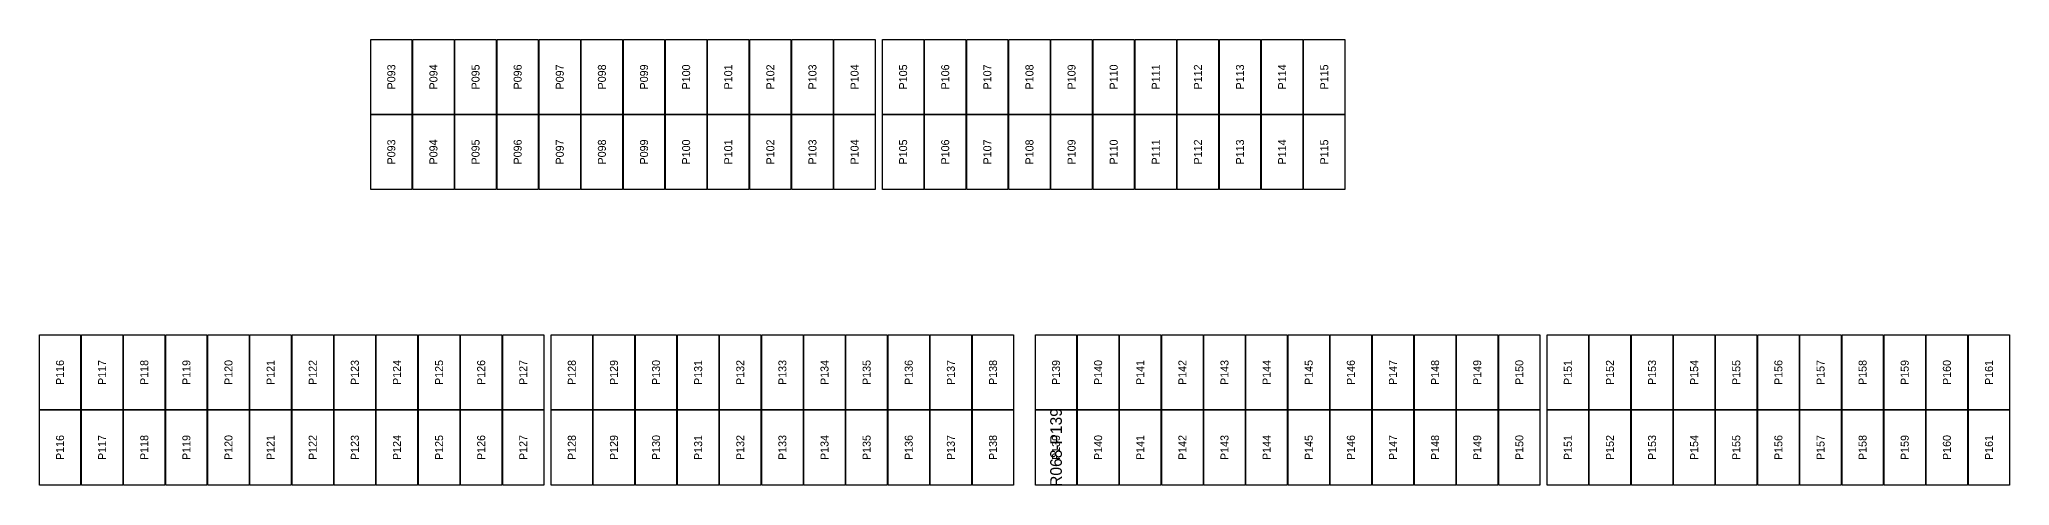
# Model space of a CAD drawing. Extents: x 296295 to 296770, y 651564 to 652121.
# Drawn here: x 296715.6 to 296769.8, y 651848.5 to 651860.8 of the extents above; entities that cross this region are included whole.
import ezdxf
from ezdxf.enums import TextEntityAlignment as Align

# ---------------------------------------------------------------- set-up
doc = ezdxf.new("R2010")
doc.units = 0

msp = doc.modelspace()

# ---------------------------------------------------------------- linework, layer by layer
at = {"layer": 'DEFECTIVE_PANELS'}
msp.add_lwpolyline([(296743.02, 651850.59), (296744.154, 651850.59), (296744.154, 651848.527), (296743.02, 651848.527)], close=True, dxfattribs=at)
at = {"layer": 'PANELS_MASTER'}
for points in [[(296724.743, 651860.779), (296725.877, 651860.779), (296725.877, 651858.716), (296724.743, 651858.716)], [(296725.901, 651860.779), (296727.035, 651860.779), (296727.035, 651858.716), (296725.901, 651858.716)], [(296727.059, 651860.779), (296728.193, 651860.779), (296728.193, 651858.716), (296727.059, 651858.716)], [(296728.217, 651860.779), (296729.351, 651860.779), (296729.351, 651858.716), (296728.217, 651858.716)], [(296729.375, 651860.779), (296730.509, 651860.779), (296730.509, 651858.716), (296729.375, 651858.716)], [(296730.533, 651860.779), (296731.667, 651860.779), (296731.667, 651858.716), (296730.533, 651858.716)], [(296731.691, 651860.779), (296732.825, 651860.779), (296732.825, 651858.716), (296731.691, 651858.716)], [(296732.849, 651860.779), (296733.983, 651860.779), (296733.983, 651858.716), (296732.849, 651858.716)], [(296734.007, 651860.779), (296735.141, 651860.779), (296735.141, 651858.716), (296734.007, 651858.716)], [(296735.165, 651860.779), (296736.299, 651860.779), (296736.299, 651858.716), (296735.165, 651858.716)], [(296736.323, 651860.779), (296737.457, 651860.779), (296737.457, 651858.716), (296736.323, 651858.716)], [(296737.481, 651860.779), (296738.615, 651860.779), (296738.615, 651858.716), (296737.481, 651858.716)], [(296738.815, 651860.779), (296739.949, 651860.779), (296739.949, 651858.716), (296738.815, 651858.716)], [(296739.973, 651860.779), (296741.107, 651860.779), (296741.107, 651858.716), (296739.973, 651858.716)], [(296741.131, 651860.779), (296742.265, 651860.779), (296742.265, 651858.716), (296741.131, 651858.716)], [(296742.289, 651860.779), (296743.423, 651860.779), (296743.423, 651858.716), (296742.289, 651858.716)], [(296743.447, 651860.779), (296744.581, 651860.779), (296744.581, 651858.716), (296743.447, 651858.716)], [(296744.605, 651860.779), (296745.739, 651860.779), (296745.739, 651858.716), (296744.605, 651858.716)], [(296745.763, 651860.779), (296746.897, 651860.779), (296746.897, 651858.716), (296745.763, 651858.716)], [(296746.921, 651860.779), (296748.055, 651860.779), (296748.055, 651858.716), (296746.921, 651858.716)], [(296748.079, 651860.779), (296749.213, 651860.779), (296749.213, 651858.716), (296748.079, 651858.716)], [(296749.237, 651860.779), (296750.371, 651860.779), (296750.371, 651858.716), (296749.237, 651858.716)], [(296750.395, 651860.779), (296751.529, 651860.779), (296751.529, 651858.716), (296750.395, 651858.716)], [(296724.743, 651858.716), (296725.877, 651858.716), (296725.877, 651856.653), (296724.743, 651856.653)], [(296725.901, 651858.716), (296727.035, 651858.716), (296727.035, 651856.653), (296725.901, 651856.653)], [(296727.059, 651858.716), (296728.193, 651858.716), (296728.193, 651856.653), (296727.059, 651856.653)], [(296728.217, 651858.716), (296729.351, 651858.716), (296729.351, 651856.653), (296728.217, 651856.653)], [(296729.375, 651858.716), (296730.509, 651858.716), (296730.509, 651856.653), (296729.375, 651856.653)], [(296730.533, 651858.716), (296731.667, 651858.716), (296731.667, 651856.653), (296730.533, 651856.653)], [(296731.691, 651858.716), (296732.825, 651858.716), (296732.825, 651856.653), (296731.691, 651856.653)], [(296732.849, 651858.716), (296733.983, 651858.716), (296733.983, 651856.653), (296732.849, 651856.653)], [(296734.007, 651858.716), (296735.141, 651858.716), (296735.141, 651856.653), (296734.007, 651856.653)], [(296735.165, 651858.716), (296736.299, 651858.716), (296736.299, 651856.653), (296735.165, 651856.653)], [(296736.323, 651858.716), (296737.457, 651858.716), (296737.457, 651856.653), (296736.323, 651856.653)], [(296737.481, 651858.716), (296738.615, 651858.716), (296738.615, 651856.653), (296737.481, 651856.653)], [(296738.815, 651858.716), (296739.949, 651858.716), (296739.949, 651856.653), (296738.815, 651856.653)], [(296739.973, 651858.716), (296741.107, 651858.716), (296741.107, 651856.653), (296739.973, 651856.653)], [(296741.131, 651858.716), (296742.265, 651858.716), (296742.265, 651856.653), (296741.131, 651856.653)], [(296742.289, 651858.716), (296743.423, 651858.716), (296743.423, 651856.653), (296742.289, 651856.653)], [(296743.447, 651858.716), (296744.581, 651858.716), (296744.581, 651856.653), (296743.447, 651856.653)], [(296744.605, 651858.716), (296745.739, 651858.716), (296745.739, 651856.653), (296744.605, 651856.653)], [(296745.763, 651858.716), (296746.897, 651858.716), (296746.897, 651856.653), (296745.763, 651856.653)], [(296746.921, 651858.716), (296748.055, 651858.716), (296748.055, 651856.653), (296746.921, 651856.653)], [(296748.079, 651858.716), (296749.213, 651858.716), (296749.213, 651856.653), (296748.079, 651856.653)], [(296749.237, 651858.716), (296750.371, 651858.716), (296750.371, 651856.653), (296749.237, 651856.653)], [(296750.395, 651858.716), (296751.529, 651858.716), (296751.529, 651856.653), (296750.395, 651856.653)], [(296715.634, 651852.653), (296716.768, 651852.653), (296716.768, 651850.59), (296715.634, 651850.59)], [(296716.792, 651852.653), (296717.926, 651852.653), (296717.926, 651850.59), (296716.792, 651850.59)], [(296717.95, 651852.653), (296719.084, 651852.653), (296719.084, 651850.59), (296717.95, 651850.59)], [(296719.108, 651852.653), (296720.242, 651852.653), (296720.242, 651850.59), (296719.108, 651850.59)], [(296720.266, 651852.653), (296721.4, 651852.653), (296721.4, 651850.59), (296720.266, 651850.59)], [(296721.424, 651852.653), (296722.558, 651852.653), (296722.558, 651850.59), (296721.424, 651850.59)], [(296722.582, 651852.653), (296723.716, 651852.653), (296723.716, 651850.59), (296722.582, 651850.59)], [(296723.74, 651852.653), (296724.874, 651852.653), (296724.874, 651850.59), (296723.74, 651850.59)], [(296724.898, 651852.653), (296726.032, 651852.653), (296726.032, 651850.59), (296724.898, 651850.59)], [(296726.056, 651852.653), (296727.19, 651852.653), (296727.19, 651850.59), (296726.056, 651850.59)], [(296727.214, 651852.653), (296728.348, 651852.653), (296728.348, 651850.59), (296727.214, 651850.59)], [(296728.372, 651852.653), (296729.506, 651852.653), (296729.506, 651850.59), (296728.372, 651850.59)], [(296729.706, 651852.653), (296730.84, 651852.653), (296730.84, 651850.59), (296729.706, 651850.59)], [(296730.864, 651852.653), (296731.998, 651852.653), (296731.998, 651850.59), (296730.864, 651850.59)], [(296732.022, 651852.653), (296733.156, 651852.653), (296733.156, 651850.59), (296732.022, 651850.59)], [(296733.18, 651852.653), (296734.314, 651852.653), (296734.314, 651850.59), (296733.18, 651850.59)], [(296734.338, 651852.653), (296735.472, 651852.653), (296735.472, 651850.59), (296734.338, 651850.59)], [(296735.496, 651852.653), (296736.63, 651852.653), (296736.63, 651850.59), (296735.496, 651850.59)], [(296736.654, 651852.653), (296737.788, 651852.653), (296737.788, 651850.59), (296736.654, 651850.59)], [(296737.812, 651852.653), (296738.946, 651852.653), (296738.946, 651850.59), (296737.812, 651850.59)], [(296738.97, 651852.653), (296740.104, 651852.653), (296740.104, 651850.59), (296738.97, 651850.59)], [(296740.128, 651852.653), (296741.262, 651852.653), (296741.262, 651850.59), (296740.128, 651850.59)], [(296741.286, 651852.653), (296742.42, 651852.653), (296742.42, 651850.59), (296741.286, 651850.59)], [(296743.02, 651852.653), (296744.154, 651852.653), (296744.154, 651850.59), (296743.02, 651850.59)], [(296744.178, 651852.653), (296745.312, 651852.653), (296745.312, 651850.59), (296744.178, 651850.59)], [(296745.336, 651852.653), (296746.47, 651852.653), (296746.47, 651850.59), (296745.336, 651850.59)], [(296746.494, 651852.653), (296747.628, 651852.653), (296747.628, 651850.59), (296746.494, 651850.59)], [(296747.652, 651852.653), (296748.786, 651852.653), (296748.786, 651850.59), (296747.652, 651850.59)], [(296748.81, 651852.653), (296749.944, 651852.653), (296749.944, 651850.59), (296748.81, 651850.59)], [(296749.968, 651852.653), (296751.102, 651852.653), (296751.102, 651850.59), (296749.968, 651850.59)], [(296751.126, 651852.653), (296752.26, 651852.653), (296752.26, 651850.59), (296751.126, 651850.59)], [(296752.284, 651852.653), (296753.418, 651852.653), (296753.418, 651850.59), (296752.284, 651850.59)], [(296753.442, 651852.653), (296754.576, 651852.653), (296754.576, 651850.59), (296753.442, 651850.59)], [(296754.6, 651852.653), (296755.734, 651852.653), (296755.734, 651850.59), (296754.6, 651850.59)], [(296755.758, 651852.653), (296756.892, 651852.653), (296756.892, 651850.59), (296755.758, 651850.59)], [(296757.092, 651852.653), (296758.226, 651852.653), (296758.226, 651850.59), (296757.092, 651850.59)], [(296758.25, 651852.653), (296759.384, 651852.653), (296759.384, 651850.59), (296758.25, 651850.59)], [(296759.408, 651852.653), (296760.542, 651852.653), (296760.542, 651850.59), (296759.408, 651850.59)], [(296760.566, 651852.653), (296761.7, 651852.653), (296761.7, 651850.59), (296760.566, 651850.59)], [(296761.724, 651852.653), (296762.858, 651852.653), (296762.858, 651850.59), (296761.724, 651850.59)], [(296762.882, 651852.653), (296764.016, 651852.653), (296764.016, 651850.59), (296762.882, 651850.59)], [(296764.04, 651852.653), (296765.174, 651852.653), (296765.174, 651850.59), (296764.04, 651850.59)], [(296765.198, 651852.653), (296766.332, 651852.653), (296766.332, 651850.59), (296765.198, 651850.59)], [(296766.356, 651852.653), (296767.49, 651852.653), (296767.49, 651850.59), (296766.356, 651850.59)], [(296767.514, 651852.653), (296768.648, 651852.653), (296768.648, 651850.59), (296767.514, 651850.59)], [(296768.672, 651852.653), (296769.806, 651852.653), (296769.806, 651850.59), (296768.672, 651850.59)], [(296715.634, 651850.59), (296716.768, 651850.59), (296716.768, 651848.527), (296715.634, 651848.527)], [(296716.792, 651850.59), (296717.926, 651850.59), (296717.926, 651848.527), (296716.792, 651848.527)], [(296717.95, 651850.59), (296719.084, 651850.59), (296719.084, 651848.527), (296717.95, 651848.527)], [(296719.108, 651850.59), (296720.242, 651850.59), (296720.242, 651848.527), (296719.108, 651848.527)], [(296720.266, 651850.59), (296721.4, 651850.59), (296721.4, 651848.527), (296720.266, 651848.527)], [(296721.424, 651850.59), (296722.558, 651850.59), (296722.558, 651848.527), (296721.424, 651848.527)], [(296722.582, 651850.59), (296723.716, 651850.59), (296723.716, 651848.527), (296722.582, 651848.527)], [(296723.74, 651850.59), (296724.874, 651850.59), (296724.874, 651848.527), (296723.74, 651848.527)], [(296724.898, 651850.59), (296726.032, 651850.59), (296726.032, 651848.527), (296724.898, 651848.527)], [(296726.056, 651850.59), (296727.19, 651850.59), (296727.19, 651848.527), (296726.056, 651848.527)], [(296727.214, 651850.59), (296728.348, 651850.59), (296728.348, 651848.527), (296727.214, 651848.527)], [(296728.372, 651850.59), (296729.506, 651850.59), (296729.506, 651848.527), (296728.372, 651848.527)], [(296729.706, 651850.59), (296730.84, 651850.59), (296730.84, 651848.527), (296729.706, 651848.527)], [(296730.864, 651850.59), (296731.998, 651850.59), (296731.998, 651848.527), (296730.864, 651848.527)], [(296732.022, 651850.59), (296733.156, 651850.59), (296733.156, 651848.527), (296732.022, 651848.527)], [(296733.18, 651850.59), (296734.314, 651850.59), (296734.314, 651848.527), (296733.18, 651848.527)], [(296734.338, 651850.59), (296735.472, 651850.59), (296735.472, 651848.527), (296734.338, 651848.527)], [(296735.496, 651850.59), (296736.63, 651850.59), (296736.63, 651848.527), (296735.496, 651848.527)], [(296736.654, 651850.59), (296737.788, 651850.59), (296737.788, 651848.527), (296736.654, 651848.527)], [(296737.812, 651850.59), (296738.946, 651850.59), (296738.946, 651848.527), (296737.812, 651848.527)], [(296738.97, 651850.59), (296740.104, 651850.59), (296740.104, 651848.527), (296738.97, 651848.527)], [(296740.128, 651850.59), (296741.262, 651850.59), (296741.262, 651848.527), (296740.128, 651848.527)], [(296741.286, 651850.59), (296742.42, 651850.59), (296742.42, 651848.527), (296741.286, 651848.527)], [(296744.178, 651850.59), (296745.312, 651850.59), (296745.312, 651848.527), (296744.178, 651848.527)], [(296745.336, 651850.59), (296746.47, 651850.59), (296746.47, 651848.527), (296745.336, 651848.527)], [(296746.494, 651850.59), (296747.628, 651850.59), (296747.628, 651848.527), (296746.494, 651848.527)], [(296747.652, 651850.59), (296748.786, 651850.59), (296748.786, 651848.527), (296747.652, 651848.527)], [(296748.81, 651850.59), (296749.944, 651850.59), (296749.944, 651848.527), (296748.81, 651848.527)], [(296749.968, 651850.59), (296751.102, 651850.59), (296751.102, 651848.527), (296749.968, 651848.527)], [(296751.126, 651850.59), (296752.26, 651850.59), (296752.26, 651848.527), (296751.126, 651848.527)], [(296752.284, 651850.59), (296753.418, 651850.59), (296753.418, 651848.527), (296752.284, 651848.527)], [(296753.442, 651850.59), (296754.576, 651850.59), (296754.576, 651848.527), (296753.442, 651848.527)], [(296754.6, 651850.59), (296755.734, 651850.59), (296755.734, 651848.527), (296754.6, 651848.527)], [(296755.758, 651850.59), (296756.892, 651850.59), (296756.892, 651848.527), (296755.758, 651848.527)], [(296757.092, 651850.59), (296758.226, 651850.59), (296758.226, 651848.527), (296757.092, 651848.527)], [(296758.25, 651850.59), (296759.384, 651850.59), (296759.384, 651848.527), (296758.25, 651848.527)], [(296759.408, 651850.59), (296760.542, 651850.59), (296760.542, 651848.527), (296759.408, 651848.527)], [(296760.566, 651850.59), (296761.7, 651850.59), (296761.7, 651848.527), (296760.566, 651848.527)], [(296761.724, 651850.59), (296762.858, 651850.59), (296762.858, 651848.527), (296761.724, 651848.527)], [(296762.882, 651850.59), (296764.016, 651850.59), (296764.016, 651848.527), (296762.882, 651848.527)], [(296764.04, 651850.59), (296765.174, 651850.59), (296765.174, 651848.527), (296764.04, 651848.527)], [(296765.198, 651850.59), (296766.332, 651850.59), (296766.332, 651848.527), (296765.198, 651848.527)], [(296766.356, 651850.59), (296767.49, 651850.59), (296767.49, 651848.527), (296766.356, 651848.527)], [(296767.514, 651850.59), (296768.648, 651850.59), (296768.648, 651848.527), (296767.514, 651848.527)], [(296768.672, 651850.59), (296769.806, 651850.59), (296769.806, 651848.527), (296768.672, 651848.527)]]:
    msp.add_lwpolyline(points, close=True, dxfattribs=at)

# ---------------------------------------------------------------- texts
at = {"layer": 'DEFECT_LABELS'}
msp.add_text('R068-P139', height=0.32, rotation=90, dxfattribs=at).set_placement((296743.587, 651849.558), align=Align.MIDDLE_CENTER)
at = {"layer": 'PANEL_POSITION'}
for s, p in [('P093', (296725.31, 651859.747)), ('P094', (296726.468, 651859.747)), ('P095', (296727.626, 651859.747)), ('P096', (296728.784, 651859.747)), ('P097', (296729.942, 651859.747)), ('P098', (296731.1, 651859.747)), ('P099', (296732.258, 651859.747)), ('P100', (296733.416, 651859.747)), ('P101', (296734.574, 651859.747)), ('P102', (296735.732, 651859.747)), ('P103', (296736.89, 651859.747)), ('P104', (296738.048, 651859.747)), ('P105', (296739.382, 651859.747)), ('P106', (296740.54, 651859.747)), ('P107', (296741.698, 651859.747)), ('P108', (296742.856, 651859.747)), ('P109', (296744.014, 651859.747)), ('P110', (296745.172, 651859.747)), ('P111', (296746.33, 651859.747)), ('P112', (296747.488, 651859.747)), ('P113', (296748.646, 651859.747)), ('P114', (296749.804, 651859.747)), ('P115', (296750.962, 651859.747)), ('P093', (296725.31, 651857.684)), ('P094', (296726.468, 651857.684)), ('P095', (296727.626, 651857.684)), ('P096', (296728.784, 651857.684)), ('P097', (296729.942, 651857.684)), ('P098', (296731.1, 651857.684)), ('P099', (296732.258, 651857.684)), ('P100', (296733.416, 651857.684)), ('P101', (296734.574, 651857.684)), ('P102', (296735.732, 651857.684)), ('P103', (296736.89, 651857.684)), ('P104', (296738.048, 651857.684)), ('P105', (296739.382, 651857.684)), ('P106', (296740.54, 651857.684)), ('P107', (296741.698, 651857.684)), ('P108', (296742.856, 651857.684)), ('P109', (296744.014, 651857.684)), ('P110', (296745.172, 651857.684)), ('P111', (296746.33, 651857.684)), ('P112', (296747.488, 651857.684)), ('P113', (296748.646, 651857.684)), ('P114', (296749.804, 651857.684)), ('P115', (296750.962, 651857.684)), ('P116', (296716.201, 651851.621)), ('P117', (296717.359, 651851.621)), ('P118', (296718.517, 651851.621)), ('P119', (296719.675, 651851.621)), ('P120', (296720.833, 651851.621)), ('P121', (296721.991, 651851.621)), ('P122', (296723.149, 651851.621)), ('P123', (296724.307, 651851.621)), ('P124', (296725.465, 651851.621)), ('P125', (296726.623, 651851.621)), ('P126', (296727.781, 651851.621)), ('P127', (296728.939, 651851.621)), ('P128', (296730.273, 651851.621)), ('P129', (296731.431, 651851.621)), ('P130', (296732.589, 651851.621)), ('P131', (296733.747, 651851.621)), ('P132', (296734.905, 651851.621)), ('P133', (296736.063, 651851.621)), ('P134', (296737.221, 651851.621)), ('P135', (296738.379, 651851.621)), ('P136', (296739.537, 651851.621)), ('P137', (296740.695, 651851.621)), ('P138', (296741.853, 651851.621)), ('P139', (296743.587, 651851.621)), ('P140', (296744.745, 651851.621)), ('P141', (296745.903, 651851.621)), ('P142', (296747.061, 651851.621)), ('P143', (296748.219, 651851.621)), ('P144', (296749.377, 651851.621)), ('P145', (296750.535, 651851.621)), ('P146', (296751.693, 651851.621)), ('P147', (296752.851, 651851.621)), ('P148', (296754.009, 651851.621)), ('P149', (296755.167, 651851.621)), ('P150', (296756.325, 651851.621)), ('P151', (296757.659, 651851.621)), ('P152', (296758.817, 651851.621)), ('P153', (296759.975, 651851.621)), ('P154', (296761.133, 651851.621)), ('P155', (296762.291, 651851.621)), ('P156', (296763.449, 651851.621)), ('P157', (296764.607, 651851.621)), ('P158', (296765.765, 651851.621)), ('P159', (296766.923, 651851.621)), ('P160', (296768.081, 651851.621)), ('P161', (296769.239, 651851.621)), ('P116', (296716.201, 651849.558)), ('P117', (296717.359, 651849.558)), ('P118', (296718.517, 651849.558)), ('P119', (296719.675, 651849.558)), ('P120', (296720.833, 651849.558)), ('P121', (296721.991, 651849.558)), ('P122', (296723.149, 651849.558)), ('P123', (296724.307, 651849.558)), ('P124', (296725.465, 651849.558)), ('P125', (296726.623, 651849.558)), ('P126', (296727.781, 651849.558)), ('P127', (296728.939, 651849.558)), ('P128', (296730.273, 651849.558)), ('P129', (296731.431, 651849.558)), ('P130', (296732.589, 651849.558)), ('P131', (296733.747, 651849.558)), ('P132', (296734.905, 651849.558)), ('P133', (296736.063, 651849.558)), ('P134', (296737.221, 651849.558)), ('P135', (296738.379, 651849.558)), ('P136', (296739.537, 651849.558)), ('P137', (296740.695, 651849.558)), ('P138', (296741.853, 651849.558)), ('P139', (296743.587, 651849.558)), ('P140', (296744.745, 651849.558)), ('P141', (296745.903, 651849.558)), ('P142', (296747.061, 651849.558)), ('P143', (296748.219, 651849.558)), ('P144', (296749.377, 651849.558)), ('P145', (296750.535, 651849.558)), ('P146', (296751.693, 651849.558)), ('P147', (296752.851, 651849.558)), ('P148', (296754.009, 651849.558)), ('P149', (296755.167, 651849.558)), ('P150', (296756.325, 651849.558)), ('P151', (296757.659, 651849.558)), ('P152', (296758.817, 651849.558)), ('P153', (296759.975, 651849.558)), ('P154', (296761.133, 651849.558)), ('P155', (296762.291, 651849.558)), ('P156', (296763.449, 651849.558)), ('P157', (296764.607, 651849.558)), ('P158', (296765.765, 651849.558)), ('P159', (296766.923, 651849.558)), ('P160', (296768.081, 651849.558)), ('P161', (296769.239, 651849.558))]:
    msp.add_text(s, height=0.22, rotation=90, dxfattribs=at).set_placement(p, align=Align.MIDDLE_CENTER)

doc.saveas('drawing.dxf')
